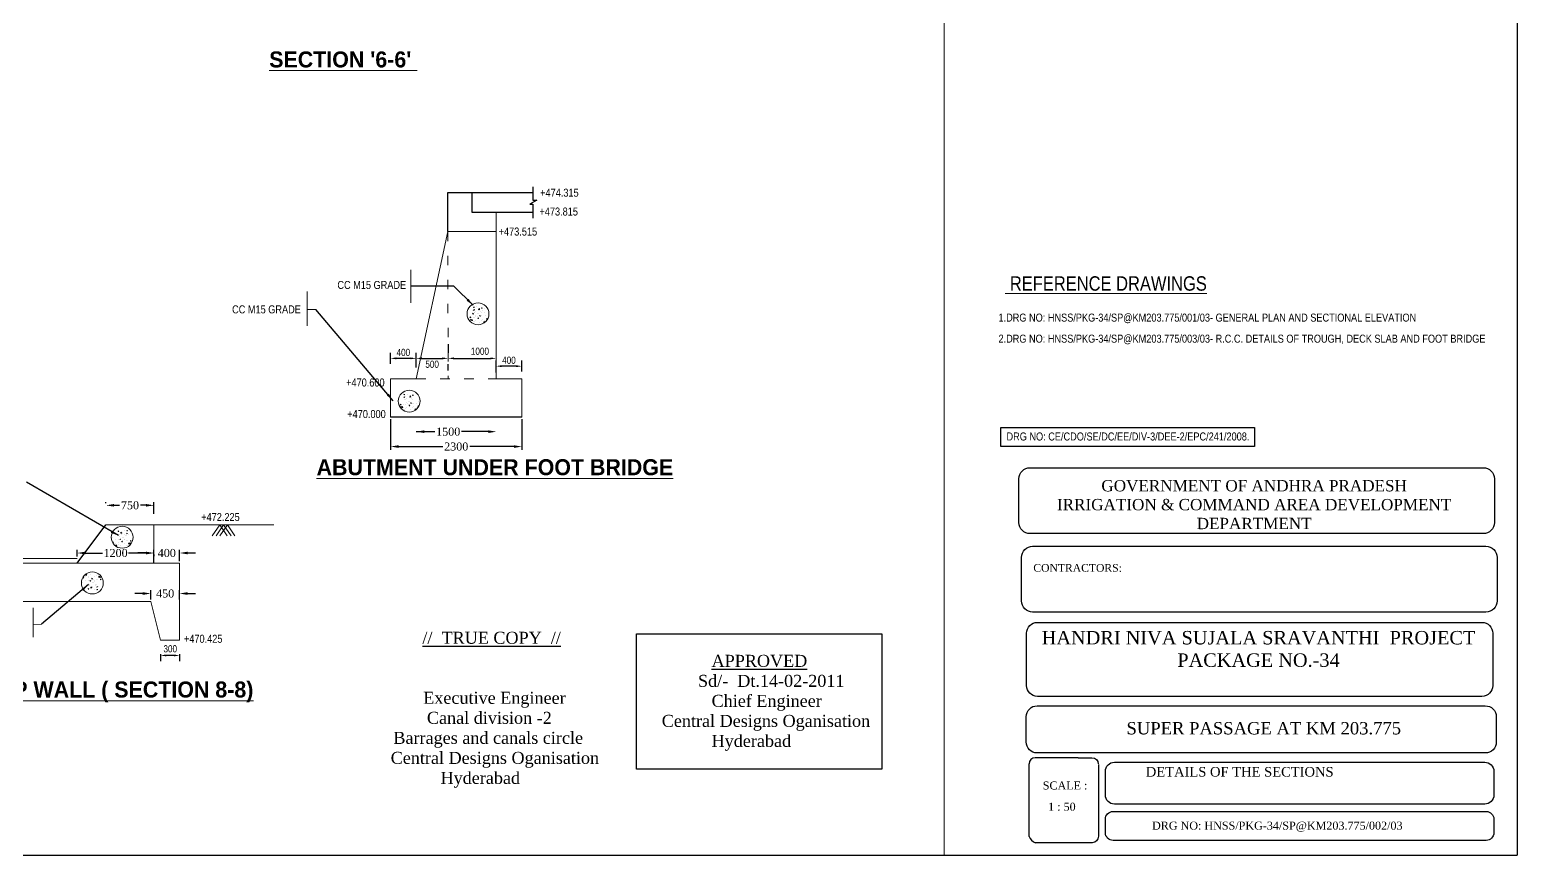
# Model space of a CAD drawing. Header units: millimetres. Extents: x 80 to 6605, y 46 to 2491.
# Drawn here: x 5971.3 to 6436.1, y 59.2 to 317 of the extents above; entities that cross this region are included whole.
import ezdxf

# ---------------------------------------------------------------- set-up
doc = ezdxf.new("R2010")
doc.units = ezdxf.units.MM
doc.linetypes.add('ACAD_ISO03W100', pattern=[30, 12, -18])
for name, color, linetype in [('MAIN', 7, 'Continuous'), ('SHEET', 3, 'Continuous'), ('TEXT_GENERAL', 4, 'Continuous')]:
    doc.layers.add(name, color=color, linetype=linetype)
doc.styles.add('ARIAL NARROW', font='ARIALN_1.TTF')
doc.styles.add('CITYBLUEPR', font='cityb__.ttf')
doc.styles.get("Standard").update_dxf_attribs({"font": 'TIMES_1.TTF', "height": 2.5})
doc.styles.add('TNR_2.5', font='TIMES_1.TTF', dxfattribs={"height": 2.5})
doc.dimstyles.new('ISO-25', dxfattribs={"dimtxt": 2.5, "dimasz": 2.5, "dimexe": 1.25, "dimexo": 0.625, "dimtad": 1, "dimlfac": 25, "dimtxsty": 'Standard', "dimcen": 2.5, "dimadec": 0, "dimazin": 0, "dimtfac": 1, "dimtmove": 0, "dimatfit": 3, "dimfxl": 0, "dimarcsym": 0})
doc.dimstyles.new('STANDARD$0', dxfattribs={"dimscale": 88.888889, "dimtxt": 0.02, "dimasz": 0.02, "dimexe": 0.1, "dimexo": 0.1, "dimgap": 0.09, "dimtad": 2, "dimtih": 1, "dimtoh": 1, "dimdec": 0, "dimzin": 1, "dimdsep": 46, "dimtxsty": 'Standard', "dimcen": 0.09, "dimadec": 0, "dimazin": 0, "dimtfac": 1, "dimtdec": 4, "dimtofl": 0, "dimtmove": 0, "dimatfit": 3, "dimfxl": 0, "dimtolj": 1, "dimtzin": 1, "dimarcsym": 0})
doc.dimstyles.new('STYLE_ESH', dxfattribs={"dimtxt": 2.5, "dimasz": 2.5, "dimexe": 1, "dimexo": 0.625, "dimtad": 0, "dimtih": 1, "dimtoh": 1, "dimdec": 0, "dimlfac": 100, "dimzin": 9, "dimdsep": 46, "dimtxsty": 'TNR_2.5', "dimcen": 2.5, "dimadec": 0, "dimazin": 2, "dimtfac": 1, "dimtdec": 0, "dimtofl": 0, "dimtmove": 2, "dimatfit": 3, "dimfxl": 0, "dimarcsym": 0})

# ---------------------------------------------------------------- blocks, each defined once
blk = doc.blocks.new('*D92')
at = {"layer": 'Defpoints', "color": 0, "transparency": 16777216}
for p in [(6012.11, 126.44), (6018.08, 126.44), (6012.11, 121.64)]:
    blk.add_point(p, dxfattribs=at)
at = {"layer": 'TEXT_GENERAL', "color": 0, "lineweight": -2, "transparency": 16777216}
for p, q in [((6012.11, 122), (6012.11, 119.86)), ((6016.3, 121.64), (6013.89, 121.64)), ((6018.08, 122), (6018.08, 119.86))]:
    blk.add_line(p, q, dxfattribs=at)
at = {"layer": 'TEXT_GENERAL', "color": 0, "transparency": 16777216}
for points in [[(6013.89, 121.93), (6013.89, 121.34), (6012.11, 121.64)], [(6016.3, 121.93), (6016.3, 121.34), (6018.08, 121.64)]]:
    blk.add_solid(points, dxfattribs=at)
at = {"layer": 'TEXT_GENERAL', "color": 0, "lineweight": 9, "transparency": 16777216, "insert": (6015.16, 123.7), "char_height": 2.222, "attachment_point": 5, "style": 'ARIAL NARROW'}
blk.add_mtext('\\A1;300', dxfattribs=at)
blk = doc.blocks.new('*D93')
at = {"color": 0, "lineweight": -2, "transparency": 16777216}
for p, q in [((6006.58, 140.97), (6004.08, 140.97)), ((6009.08, 139.07), (6009.08, 141.97)), ((6018.08, 139.07), (6018.08, 141.97)), ((6020.58, 140.97), (6023.08, 140.97))]:
    blk.add_line(p, q, dxfattribs=at)
at = {"color": 0, "transparency": 16777216}
for points in [[(6006.58, 141.39), (6006.58, 140.56), (6009.08, 140.97)], [(6020.58, 141.39), (6020.58, 140.56), (6018.08, 140.97)]]:
    blk.add_solid(points, dxfattribs=at)
at = {"layer": 'Defpoints', "color": 0, "transparency": 16777216}
for p in [(6018.08, 140.97), (6009.08, 138.44), (6018.08, 138.44)]:
    blk.add_point(p, dxfattribs=at)
at = {"color": 0, "transparency": 16777216, "insert": (6013.58, 140.97), "char_height": 2.5, "attachment_point": 5, "style": 'TNR_2.5'}
blk.add_mtext('450', dxfattribs=at)
blk = doc.blocks.new('*D94')
at = {"color": 0, "lineweight": -2, "transparency": 16777216}
for p, q in [((6007.58, 153.63), (6005.08, 153.63)), ((6018.08, 151.07), (6018.08, 154.63)), ((6020.58, 153.63), (6023.08, 153.63)), ((6010.08, 153.12), (6010.08, 152.63))]:
    blk.add_line(p, q, dxfattribs=at)
at = {"color": 0, "transparency": 16777216}
for points in [[(6007.58, 154.05), (6007.58, 153.22), (6010.08, 153.63)], [(6020.58, 154.05), (6020.58, 153.22), (6018.08, 153.63)]]:
    blk.add_solid(points, dxfattribs=at)
at = {"layer": 'Defpoints', "color": 0, "transparency": 16777216}
for p in [(6010.08, 153.75), (6018.08, 153.63), (6018.08, 150.44)]:
    blk.add_point(p, dxfattribs=at)
at = {"color": 0, "transparency": 16777216, "insert": (6014.08, 153.63), "char_height": 2.5, "attachment_point": 5, "style": 'TNR_2.5'}
blk.add_mtext('400', dxfattribs=at)
blk = doc.blocks.new('*D95')
at = {"color": 0, "lineweight": -2, "transparency": 16777216}
for p, q in [((5986.08, 152.57), (5986.08, 154.62)), ((5988.58, 153.62), (5994.04, 153.62)), ((6007.58, 153.62), (6002.11, 153.62)), ((6010.08, 150.64), (6010.08, 154.62))]:
    blk.add_line(p, q, dxfattribs=at)
at = {"color": 0, "transparency": 16777216}
for points in [[(5988.58, 154.04), (5988.58, 153.2), (5986.08, 153.62)], [(6007.58, 154.04), (6007.58, 153.2), (6010.08, 153.62)]]:
    blk.add_solid(points, dxfattribs=at)
at = {"layer": 'Defpoints', "color": 0, "transparency": 16777216}
for p in [(6010.08, 153.62), (5986.08, 151.94), (6010.08, 150.01)]:
    blk.add_point(p, dxfattribs=at)
at = {"color": 0, "transparency": 16777216, "insert": (5998.08, 153.62), "char_height": 2.5, "attachment_point": 5, "style": 'TNR_2.5'}
blk.add_mtext('1200', dxfattribs=at)
blk = doc.blocks.new('*D169')
at = {"color": 0, "lineweight": -2, "transparency": 16777216}
for p, q in [((5995.08, 169.15), (5995.08, 169.52)), ((5997.58, 168.52), (5999.32, 168.52)), ((6007.58, 168.52), (6005.84, 168.52)), ((6010.08, 165.83), (6010.08, 169.52))]:
    blk.add_line(p, q, dxfattribs=at)
at = {"color": 0, "transparency": 16777216}
for points in [[(5997.58, 168.94), (5997.58, 168.11), (5995.08, 168.52)], [(6007.58, 168.94), (6007.58, 168.11), (6010.08, 168.52)]]:
    blk.add_solid(points, dxfattribs=at)
at = {"layer": 'Defpoints', "color": 0, "transparency": 16777216}
for p in [(5995.08, 168.52), (6010.08, 168.52), (6010.08, 165.2)]:
    blk.add_point(p, dxfattribs=at)
at = {"color": 0, "transparency": 16777216, "insert": (6002.58, 168.52), "char_height": 2.5, "attachment_point": 5, "style": 'TNR_2.5'}
blk.add_mtext('750', dxfattribs=at)
blk = doc.blocks.new('*D303')
at = {"layer": 'Defpoints', "color": 0, "transparency": 16777216}
for p in [(6102, 214.42), (6117.03, 214.45), (6117.03, 214.42)]:
    blk.add_point(p, dxfattribs=at)
at = {"layer": 'TEXT_GENERAL', "color": 0, "lineweight": -2, "transparency": 16777216}
for p, q in [((6102, 218.86), (6102, 216.19)), ((6103.78, 214.42), (6115.25, 214.42)), ((6117.03, 210), (6117.03, 212.64))]:
    blk.add_line(p, q, dxfattribs=at)
at = {"layer": 'TEXT_GENERAL', "color": 0, "transparency": 16777216}
for points in [[(6103.78, 214.71), (6103.78, 214.12), (6102, 214.42)], [(6115.25, 214.71), (6115.25, 214.12), (6117.03, 214.42)]]:
    blk.add_solid(points, dxfattribs=at)
at = {"layer": 'TEXT_GENERAL', "color": 0, "lineweight": 9, "transparency": 16777216, "insert": (6111.93, 216.63), "char_height": 2.222, "attachment_point": 5, "style": 'ARIAL NARROW'}
blk.add_mtext('\\A1;1000', dxfattribs=at)
blk = doc.blocks.new('*D304')
at = {"layer": 'Defpoints', "color": 0, "transparency": 16777216}
for p in [(6092, 216.01), (6102, 215.05), (6102, 214.42)]:
    blk.add_point(p, dxfattribs=at)
at = {"layer": 'TEXT_GENERAL', "color": 0, "lineweight": -2, "transparency": 16777216}
for p, q in [((6093.78, 214.42), (6100.22, 214.42)), ((6092, 211.56), (6092, 212.64)), ((6102, 210.61), (6102, 212.64))]:
    blk.add_line(p, q, dxfattribs=at)
at = {"layer": 'TEXT_GENERAL', "color": 0, "transparency": 16777216}
for points in [[(6093.78, 214.71), (6093.78, 214.12), (6092, 214.42)], [(6100.22, 214.71), (6100.22, 214.12), (6102, 214.42)]]:
    blk.add_solid(points, dxfattribs=at)
at = {"layer": 'TEXT_GENERAL', "color": 0, "lineweight": 9, "transparency": 16777216, "insert": (6097, 212.57), "char_height": 2.222, "attachment_point": 5, "style": 'ARIAL NARROW'}
blk.add_mtext('\\A1;500', dxfattribs=at)
blk = doc.blocks.new('*D305')
at = {"layer": 'Defpoints', "color": 0, "transparency": 16777216}
for p in [(6083.98, 214.42), (6083.98, 208.31), (6092.03, 208.31)]:
    blk.add_point(p, dxfattribs=at)
at = {"layer": 'TEXT_GENERAL', "color": 0, "lineweight": -2, "transparency": 16777216}
for p, q in [((6083.98, 212.75), (6083.98, 216.19)), ((6090.25, 214.42), (6085.76, 214.42)), ((6092.03, 212.75), (6092.03, 216.19))]:
    blk.add_line(p, q, dxfattribs=at)
at = {"layer": 'TEXT_GENERAL', "color": 0, "transparency": 16777216}
for points in [[(6085.76, 214.71), (6085.76, 214.12), (6083.98, 214.42)], [(6090.25, 214.71), (6090.25, 214.12), (6092.03, 214.42)]]:
    blk.add_solid(points, dxfattribs=at)
at = {"layer": 'TEXT_GENERAL', "color": 0, "lineweight": 9, "transparency": 16777216, "insert": (6088.01, 216.26), "char_height": 2.222, "attachment_point": 5, "style": 'ARIAL NARROW'}
blk.add_mtext('\\A1;400', dxfattribs=at)
blk = doc.blocks.new('*D306')
at = {"layer": 'Defpoints', "color": 0, "transparency": 16777216}
for p in [(6116.98, 211.97), (6116.98, 205.86), (6125.03, 205.86)]:
    blk.add_point(p, dxfattribs=at)
at = {"layer": 'TEXT_GENERAL', "color": 0, "lineweight": -2, "transparency": 16777216}
for p, q in [((6116.98, 210.31), (6116.98, 213.75)), ((6123.25, 211.97), (6118.75, 211.97)), ((6125.03, 210.31), (6125.03, 213.75))]:
    blk.add_line(p, q, dxfattribs=at)
at = {"layer": 'TEXT_GENERAL', "color": 0, "transparency": 16777216}
for points in [[(6118.75, 212.27), (6118.75, 211.67), (6116.98, 211.97)], [(6123.25, 212.27), (6123.25, 211.67), (6125.03, 211.97)]]:
    blk.add_solid(points, dxfattribs=at)
at = {"layer": 'TEXT_GENERAL', "color": 0, "lineweight": 9, "transparency": 16777216, "insert": (6121, 213.82), "char_height": 2.222, "attachment_point": 5, "style": 'ARIAL NARROW'}
blk.add_mtext('\\A1;400', dxfattribs=at)
blk = doc.blocks.new('*D307')
at = {"color": 0, "lineweight": -2, "transparency": 16777216}
for p, q in [((6084.03, 195.41), (6084.03, 185.87)), ((6125.03, 195.43), (6125.03, 185.87)), ((6086.53, 186.87), (6100.32, 186.87)), ((6122.53, 186.87), (6108.74, 186.87))]:
    blk.add_line(p, q, dxfattribs=at)
at = {"color": 0, "transparency": 16777216}
for points in [[(6086.53, 187.28), (6086.53, 186.45), (6084.03, 186.87)], [(6122.53, 187.28), (6122.53, 186.45), (6125.03, 186.87)]]:
    blk.add_solid(points, dxfattribs=at)
at = {"layer": 'Defpoints', "color": 0, "transparency": 16777216}
for p in [(6084.03, 196.03), (6125.03, 196.05), (6125.03, 186.87)]:
    blk.add_point(p, dxfattribs=at)
at = {"color": 0, "transparency": 16777216, "insert": (6104.53, 186.87), "char_height": 2.5, "attachment_point": 5, "style": 'TNR_2.5'}
blk.add_mtext('2300', dxfattribs=at)

msp = doc.modelspace()

# ---------------------------------------------------------------- linework, layer by layer
at = {"color": 0}
for p, q in [((6436.08736, 649.24313), (6436.08736, 59.24313)), ((6103.77167, 236.95934), (6090.30007, 236.90983)), ((6125.02501, 196.05447), (6084.03204, 196.03196)), ((5986.07778, 150.44446), (5995.07778, 162.44446)), ((6298.91575, 89.68904), (6285.4757, 89.68904)), ((6283.54388, 65.07796), (6283.54388, 87.75722)), ((6305.20012, 87.54824), (6305.20012, 65.13864)), ((6303.35772, 63.11422), (6285.4757, 63.11422)), ((5546.08736, 59.24313), (6436.08736, 59.24313))]:
    msp.add_line(p, q, dxfattribs=at)
for p, q in [((6101.86766, 253.98213), (6101.86766, 266.18838)), ((6101.86766, 266.18838), (6128.44437, 266.18838)), ((6109.44097, 266.18838), (6109.44097, 260.08653)), ((6128.44437, 267.97614), (6128.44437, 263.86805)), ((6129.68657, 263.86805), (6127.49021, 262.56093)), ((6127.49021, 262.56093), (6128.44437, 262.56093)), ((6128.44437, 263.86805), (6129.68657, 263.86805)), ((6128.44437, 262.56093), (6128.44437, 258.17275)), ((6109.44097, 260.08653), (6128.44437, 260.08653)), ((6092.03709, 191.52283), (6097.84918, 191.52283)), ((6114.52501, 191.52283), (6106.20084, 191.52283))]:
    msp.add_line(p, q)
for points in [[(6274.67006, 192.87349), (6354.00678, 192.87349), (6354.00678, 186.9323), (6274.67006, 186.9323)], [(6160.90456, 128.34284), (6237.56787, 128.34284), (6237.56787, 86.1404), (6160.90456, 86.1404)]]:
    msp.add_lwpolyline(points, close=True)
for points in [[(6283.83723, 180.24879), (6425.47441, 180.24879, -0.414213562), (6428.93865, 176.78455), (6428.93865, 163.16134, -0.414213562), (6425.47441, 159.6971), (6283.83723, 159.6971, -0.414213562), (6280.37299, 163.16134), (6280.37299, 176.78455, -0.414213562)], [(6284.65807, 155.72882), (6426.29525, 155.72882, -0.414213562), (6429.75949, 152.26458), (6429.75949, 138.64136, -0.414213562), (6426.29525, 135.17712), (6284.65807, 135.17712, -0.414213562), (6281.19383, 138.64136), (6281.19383, 152.26458, -0.414213562)], [(6286.16986, 131.9687), (6425.06452, 131.9687, -0.414213562), (6428.46168, 128.57154), (6428.46168, 112.23514, -0.414213562), (6425.06452, 108.83797), (6286.16986, 108.83797, -0.414213562), (6282.7727, 112.23514), (6282.7727, 128.57154, -0.414213562)], [(6286.06018, 105.91272), (6426.11229, 105.91272, -0.414213562), (6429.53776, 102.48725), (6429.53776, 94.60901, -0.414213562), (6426.11229, 91.18354), (6286.06018, 91.18354, -0.414213562), (6282.63471, 94.60901), (6282.63471, 102.48725, -0.414213562)], [(6310.20249, 88.28259), (6425.94804, 88.28259, -0.414213562), (6428.77901, 85.45162), (6428.77901, 78.04044, -0.414213562), (6425.94804, 75.20948), (6310.20249, 75.20948, -0.414213562), (6307.37152, 78.04044), (6307.37152, 85.45162, -0.414213562)], [(6309.79128, 72.92422), (6426.38611, 72.92422, -0.414213562), (6428.79244, 70.51789), (6428.79244, 66.28533, -0.414213562), (6426.38611, 63.87901), (6309.79128, 63.87901, -0.414213562), (6307.38496, 66.28533), (6307.38496, 70.51789, -0.414213562)]]:
    msp.add_lwpolyline(points, format="xyb", close=True, dxfattribs=at)
for points in [[(6298.91575, 89.68904), (6303.19983, 89.68904, -0.414213562), (6305.13165, 87.75722)], [(6305.19925, 65.15372, -0.368140093), (6303.30244, 63.10732)]]:
    msp.add_lwpolyline(points, format="xyb", dxfattribs=at)
for centre, radius, start, end in [((6285.4757, 87.75722), 1.93182, 90, 180), ((6286.68601, 66.28748), 3.36689, 200.3157406, 249.7662947)]:
    msp.add_arc(centre, radius, start, end, dxfattribs=at)
for points in [[(6094.53204, 191.94034), (6094.53204, 191.10701), (6092.03204, 191.52368)], [(6114.52501, 191.9395), (6114.52501, 191.10617), (6117.02501, 191.52283)]]:
    msp.add_solid(points)
at = {"layer": 'TEXT_GENERAL', "color": 0, "lineweight": 9}
for p, q in [((6257.01219, 59.24313), (6257.01219, 649.24313)), ((6117.01794, 260.08653), (6117.02501, 208.05489)), ((6092.02507, 208.01811), (6101.86766, 253.98213)), ((6117.01594, 253.98467), (6101.86822, 253.98467)), ((6117.01594, 253.98467), (6101.86822, 253.98467)), ((6090.30007, 242.03362), (6090.30007, 231.78603)), ((6057.9572, 235.25174), (6057.9572, 224.55227)), ((6057.92658, 229.7194), (6060.62096, 229.7194)), ((6109.64291, 228.28632), (6109.87064, 228.2664)), ((6109.64464, 228.28654), (6109.82832, 228.50544)), ((6109.67563, 229.29784), (6109.67563, 229.29784)), ((6109.79812, 228.51264), (6109.79812, 228.51264)), ((6109.81183, 228.22932), (6109.81183, 228.22932)), ((6109.87261, 228.26066), (6109.82856, 228.49948)), ((6109.91442, 230.34753), (6110.14215, 230.32761)), ((6109.91613, 230.34775), (6110.04125, 230.49686)), ((6109.93809, 229.53955), (6110.1276, 229.41172)), ((6109.93835, 229.54015), (6110.20512, 229.64255)), ((6110.14412, 230.3219), (6110.11185, 230.49686)), ((6110.1279, 229.41209), (6110.20515, 229.64232)), ((6110.20273, 228.76974), (6110.20273, 228.76974)), ((6110.23938, 230.45627), (6110.23938, 230.45627)), ((6110.26252, 228.7953), (6110.26252, 228.7953)), ((6110.4837, 229.18003), (6110.4837, 229.18003)), ((6110.70741, 230.48447), (6110.70741, 230.48447)), ((6111.06585, 228.28352), (6111.06585, 228.28352)), ((6111.34598, 228.31517), (6111.34598, 228.31517)), ((6111.3923, 229.5835), (6111.3923, 229.5835)), ((6111.4375, 229.3056), (6111.4375, 229.3056)), ((6111.49191, 229.64885), (6111.78866, 229.95813)), ((6111.49275, 229.6464), (6111.8316, 229.59384)), ((6111.831, 229.59546), (6111.7889, 229.95729)), ((6112.16248, 229.15114), (6112.16248, 229.15114)), ((6112.29637, 228.70937), (6112.29637, 228.70937)), ((6112.38499, 230.10844), (6112.61272, 230.08852)), ((6112.38671, 230.10866), (6112.57039, 230.32756)), ((6112.61469, 230.08279), (6112.57064, 230.32162)), ((6112.88047, 229.49557), (6112.88047, 229.49557)), ((6113.30217, 228.58343), (6113.30217, 228.58343)), ((6113.3485, 229.85176), (6113.3485, 229.85176)), ((6108.81697, 227.12789), (6109.0447, 227.10796)), ((6108.8187, 227.12811), (6109.00237, 227.347)), ((6108.85058, 226.49295), (6109.0401, 226.36512)), ((6108.85085, 226.49354), (6109.11762, 226.59595)), ((6108.92584, 226.08588), (6108.92584, 226.08588)), ((6108.93739, 225.69375), (6108.93739, 225.69375)), ((6108.97217, 227.3542), (6108.97217, 227.3542)), ((6108.98589, 227.07088), (6108.98589, 227.07088)), ((6109.04667, 227.10222), (6109.00262, 227.34104)), ((6109.04039, 226.36548), (6109.11764, 226.59572)), ((6109.25731, 226.27674), (6109.55407, 226.58602)), ((6109.25816, 226.27429), (6109.59701, 226.22173)), ((6109.5964, 226.22336), (6109.55431, 226.58519)), ((6109.93969, 227.19645), (6109.93969, 227.19645)), ((6110.06331, 225.79604), (6110.06331, 225.79604)), ((6110.30558, 227.17246), (6110.30558, 227.17246)), ((6110.38036, 225.88372), (6110.38036, 225.88372)), ((6110.54305, 227.74293), (6110.54305, 227.74293)), ((6110.64252, 226.37154), (6110.64252, 226.37154)), ((6110.68885, 227.63986), (6110.68885, 227.63986)), ((6111.12047, 227.38642), (6111.12047, 227.38642)), ((6111.28754, 226.8888), (6111.51527, 226.86888)), ((6111.28928, 226.88902), (6111.47296, 227.10792)), ((6111.51724, 226.86312), (6111.47319, 227.10194)), ((6111.78964, 227.72179), (6111.97916, 227.59396)), ((6111.78991, 227.72239), (6111.87589, 227.75539)), ((6111.83498, 225.71011), (6111.83498, 225.71011)), ((6111.97945, 227.59433), (6112.03349, 227.75539)), ((6112.26533, 227.55386), (6112.26533, 227.55386)), ((6112.52438, 226.2005), (6112.52438, 226.2005)), ((6112.57691, 227.657), (6112.57691, 227.657)), ((6112.59872, 226.6398), (6112.59872, 226.6398)), ((6113.06131, 225.64611), (6113.35807, 225.95539)), ((6113.06216, 225.64364), (6113.40101, 225.59109)), ((6113.4004, 225.59272), (6113.35831, 225.95456)), ((6113.47818, 226.32607), (6113.47818, 226.32607)), ((6113.52668, 227.70321), (6113.52668, 227.70321)), ((6114.02031, 226.64972), (6114.24804, 226.62979)), ((6114.02205, 226.64993), (6114.20573, 226.86883)), ((6084.03204, 208.05069), (6084.03204, 196.0328)), ((6092.03204, 208.05069), (6084.03204, 208.03298)), ((6125.02501, 208.05489), (6117.02501, 208.05489)), ((6125.02501, 208.05489), (6125.02501, 196.05447)), ((6087.05029, 199.87494), (6087.23397, 200.09383)), ((6087.20377, 200.10103), (6087.20377, 200.10103)), ((6087.27826, 199.84905), (6087.23421, 200.08787)), ((6087.90722, 202.04467), (6087.90722, 202.04467)), ((6088.14601, 203.09436), (6088.37374, 203.07443)), ((6088.14772, 203.09458), (6088.27284, 203.24369)), ((6088.16968, 202.28638), (6088.3592, 202.15855)), ((6088.16994, 202.28698), (6088.43671, 202.38938)), ((6088.17128, 199.94328), (6088.17128, 199.94328)), ((6088.37572, 203.06873), (6088.34344, 203.24369)), ((6088.35949, 202.15892), (6088.43674, 202.38915)), ((6088.43433, 201.51657), (6088.43433, 201.51657)), ((6088.53717, 199.91929), (6088.53717, 199.91929)), ((6088.7563, 201.54213), (6088.7563, 201.54213)), ((6088.97748, 201.92686), (6088.97748, 201.92686)), ((6089.03683, 200.48976), (6089.03683, 200.48976)), ((6089.18263, 200.38669), (6089.18263, 200.38669)), ((6089.20119, 203.2313), (6089.20119, 203.2313)), ((6089.55963, 201.03035), (6089.55963, 201.03035)), ((6089.61425, 200.13325), (6089.61425, 200.13325)), ((6089.83976, 201.062), (6089.83976, 201.062)), ((6089.88609, 202.33033), (6089.88609, 202.33033)), ((6089.93128, 202.05243), (6089.93128, 202.05243)), ((6089.98569, 202.39567), (6090.28244, 202.70496)), ((6089.98653, 202.39323), (6090.32538, 202.34067)), ((6090.32478, 202.34229), (6090.28268, 202.70412)), ((6090.28342, 200.46862), (6090.47294, 200.34079)), ((6090.28369, 200.46921), (6090.36967, 200.50222)), ((6090.47323, 200.34116), (6090.52727, 200.50222)), ((6090.65626, 201.89797), (6090.65626, 201.89797)), ((6090.75911, 200.30069), (6090.75911, 200.30069)), ((6090.79015, 201.4562), (6090.79015, 201.4562)), ((6090.87877, 202.85527), (6091.1065, 202.83535)), ((6090.88049, 202.85549), (6091.06417, 203.07439)), ((6091.10847, 202.82962), (6091.06442, 203.06845)), ((6091.07069, 200.40383), (6091.07069, 200.40383)), ((6092.02046, 200.45004), (6092.02046, 200.45004)), ((6092.77816, 201.05647), (6092.77816, 201.05647)), ((6093.10455, 200.3179), (6093.10455, 200.3179)), ((6087.04856, 199.87472), (6087.27629, 199.85479)), ((6087.08217, 199.23978), (6087.27169, 199.11195)), ((6087.08244, 199.24037), (6087.34921, 199.34277)), ((6087.15744, 198.83271), (6087.15744, 198.83271)), ((6087.16899, 198.44057), (6087.16899, 198.44057)), ((6087.21749, 199.81771), (6087.21749, 199.81771)), ((6087.27198, 199.11231), (6087.34923, 199.34255)), ((6087.48891, 199.02357), (6087.78566, 199.33285)), ((6087.48975, 199.02112), (6087.8286, 198.96856)), ((6087.82799, 198.97019), (6087.7859, 199.33202)), ((6088.2949, 198.54287), (6088.2949, 198.54287)), ((6088.61195, 198.63054), (6088.61195, 198.63054)), ((6089.1363, 199.11837), (6089.1363, 199.11837)), ((6089.78132, 199.63563), (6090.00905, 199.61571)), ((6089.78306, 199.63585), (6089.96674, 199.85475)), ((6090.01102, 199.60995), (6089.96697, 199.84877)), ((6090.32876, 198.45693), (6090.32876, 198.45693)), ((6091.01816, 198.94733), (6091.01816, 198.94733)), ((6091.0925, 199.38663), (6091.0925, 199.38663)), ((6091.55509, 198.39293), (6091.85185, 198.70222)), ((6091.55594, 198.39047), (6091.89479, 198.33792)), ((6091.89418, 198.33955), (6091.85209, 198.70139)), ((6091.97196, 199.0729), (6091.97196, 199.0729)), ((6092.51409, 199.39655), (6092.74182, 199.37662)), ((6092.51583, 199.39676), (6092.69951, 199.61566)), ((6092.74378, 199.37084), (6092.69973, 199.60966)), ((6093.01695, 199.63054), (6093.01695, 199.63054)), ((6018.07778, 162.44446), (5995.07778, 162.44446)), ((5997.21477, 158.53665), (5997.21477, 158.53665)), ((5998.88446, 160.30979), (5998.92851, 160.54862)), ((5999.11416, 160.33544), (5998.88643, 160.31552)), ((5999.11244, 160.33566), (5998.92876, 160.55456)), ((5999.20278, 158.93637), (5999.20278, 158.93637)), ((5999.33667, 159.37814), (5999.33667, 159.37814)), ((6000.0064, 159.8734), (5999.66755, 159.82084)), ((5999.66816, 159.82246), (5999.71025, 160.18429)), ((6000.00724, 159.87584), (5999.71049, 160.18513)), ((6000.06165, 159.5326), (6000.06165, 159.5326)), ((6000.10685, 159.8105), (6000.10685, 159.8105)), ((6000.15317, 158.54217), (6000.15317, 158.54217)), ((6000.43331, 158.51052), (6000.43331, 158.51052)), ((6000.79174, 160.71147), (6000.79174, 160.71147)), ((6001.01545, 159.40703), (6001.01545, 159.40703)), ((6001.23664, 159.0223), (6001.23664, 159.0223)), ((6001.63344, 159.63909), (6001.55619, 159.86932)), ((6001.82299, 159.76715), (6001.55622, 159.86955)), ((6001.5586, 158.99674), (6001.5586, 158.99674)), ((6001.61721, 160.5489), (6001.64949, 160.72386)), ((6001.84692, 160.57453), (6001.61919, 160.55461)), ((6001.82325, 159.76655), (6001.63373, 159.63872)), ((6001.84521, 160.57475), (6001.72009, 160.72386)), ((6002.08571, 159.52484), (6002.08571, 159.52484)), ((6010.07778, 162.44446), (6047.49802, 162.44446)), ((6010.07778, 162.44446), (6010.07778, 150.44446)), ((6030.63742, 162.45378), (6028.28468, 158.95839)), ((6030.63742, 162.44446), (6028.28468, 158.94907)), ((6031.83158, 162.45378), (6029.47884, 158.95839)), ((6031.83158, 162.44446), (6029.47884, 158.94907)), ((6030.63742, 162.45378), (6032.99016, 158.95839)), ((6033.02574, 162.45378), (6030.673, 158.95839)), ((6033.02574, 162.44446), (6030.673, 158.94907)), ((6031.83158, 162.45378), (6034.18432, 158.95839)), ((6031.83158, 162.44446), (6034.18432, 158.94907)), ((6033.02574, 162.45378), (6035.37848, 158.95839)), ((6033.02574, 162.44446), (6035.37848, 158.94907)), ((5996.88838, 157.79807), (5996.88838, 157.79807)), ((5996.97598, 157.11071), (5996.97598, 157.11071)), ((5997.24915, 156.85101), (5997.2932, 157.08983)), ((5997.47885, 156.87672), (5997.25112, 156.85679)), ((5997.4771, 156.87693), (5997.29342, 157.09583)), ((5997.97248, 157.93021), (5997.97248, 157.93021)), ((5998.02098, 156.55307), (5998.02098, 156.55307)), ((5998.43699, 155.87064), (5998.09814, 155.81809)), ((5998.09875, 155.81972), (5998.14084, 156.18156)), ((5998.43784, 155.87311), (5998.14108, 156.18239)), ((5998.90044, 156.8668), (5998.90044, 156.8668)), ((5998.92224, 157.884), (5998.92224, 157.884)), ((5998.97477, 156.4275), (5998.97477, 156.4275)), ((5999.23382, 157.78086), (5999.23382, 157.78086)), ((5999.5197, 157.82133), (5999.46566, 157.98239)), ((5999.70951, 157.94879), (5999.51999, 157.82096)), ((5999.70924, 157.94938), (5999.62326, 157.98239)), ((5999.66417, 155.9371), (5999.66417, 155.9371)), ((5999.98191, 157.09012), (6000.02596, 157.32894)), ((6000.21161, 157.1158), (5999.98388, 157.09588)), ((6000.20987, 157.11602), (6000.02619, 157.33492)), ((6000.37868, 157.61342), (6000.37868, 157.61342)), ((6000.8103, 157.86686), (6000.8103, 157.86686)), ((6000.85663, 156.59854), (6000.85663, 156.59854)), ((6000.9561, 157.96993), (6000.9561, 157.96993)), ((6001.38098, 156.11072), (6001.38098, 156.11072)), ((6001.45576, 157.39946), (6001.45576, 157.39946)), ((6001.69803, 156.02304), (6001.69803, 156.02304)), ((6001.82165, 157.42345), (6001.82165, 157.42345)), ((6002.50318, 156.50129), (6002.16433, 156.44873)), ((6002.16494, 156.45036), (6002.20703, 156.81219)), ((6002.50403, 156.50374), (6002.20727, 156.81302)), ((6002.72095, 156.59248), (6002.6437, 156.82272)), ((6002.91049, 156.72054), (6002.64372, 156.82294)), ((6002.71467, 157.32922), (6002.75872, 157.56804)), ((6002.94437, 157.35489), (6002.71664, 157.33496)), ((6002.91076, 156.71995), (6002.72124, 156.59212)), ((6002.94264, 157.35511), (6002.75896, 157.574)), ((6002.77545, 157.29788), (6002.77545, 157.29788)), ((6002.78916, 157.5812), (6002.78916, 157.5812)), ((6002.82395, 155.92074), (6002.82395, 155.92074)), ((6002.83549, 156.31288), (6002.83549, 156.31288)), ((5997.29867, 150.44446), (5897.39388, 150.44446)), ((5986.07778, 151.94446), (5897.42164, 151.94446)), ((6018.07778, 150.44446), (5946.95356, 150.44446)), ((6018.07778, 150.44446), (6018.07778, 126.44446)), ((5987.54023, 145.02133), (5987.54023, 145.02133)), ((5987.62783, 145.70869), (5987.62783, 145.70869)), ((5987.86663, 144.28276), (5987.86663, 144.28276)), ((5987.90101, 145.96839), (5987.94506, 145.72957)), ((5988.1307, 145.94269), (5987.90297, 145.96261)), ((5988.12895, 145.94247), (5987.94528, 145.72357)), ((5988.62433, 144.8892), (5988.62433, 144.8892)), ((5988.67283, 146.26634), (5988.67283, 146.26634)), ((5989.08885, 146.94876), (5988.75, 147.00131)), ((5988.75061, 146.99968), (5988.7927, 146.63785)), ((5989.08969, 146.9463), (5988.79294, 146.63702)), ((5989.55229, 145.9526), (5989.55229, 145.9526)), ((5989.57409, 144.9354), (5989.57409, 144.9354)), ((5989.62662, 146.39191), (5989.62662, 146.39191)), ((5989.88568, 145.03854), (5989.88568, 145.03854)), ((5990.17156, 144.99808), (5990.11751, 144.83702)), ((5990.36136, 144.87061), (5990.17185, 144.99845)), ((5990.3611, 144.87002), (5990.27512, 144.83702)), ((5990.31602, 146.8823), (5990.31602, 146.8823)), ((5990.63376, 145.72929), (5990.67782, 145.49047)), ((5990.86346, 145.7036), (5990.63573, 145.72353)), ((5990.86172, 145.70338), (5990.67805, 145.48449)), ((5990.80503, 144.27723), (5990.80503, 144.27723)), ((5991.03054, 145.20598), (5991.03054, 145.20598)), ((5991.08516, 144.30888), (5991.08516, 144.30888)), ((5991.46215, 144.95254), (5991.46215, 144.95254)), ((5991.50848, 146.22087), (5991.50848, 146.22087)), ((5991.60795, 144.84947), (5991.60795, 144.84947)), ((5992.03283, 146.70869), (5992.03283, 146.70869)), ((5992.10761, 145.41994), (5992.10761, 145.41994)), ((5992.34988, 146.79637), (5992.34988, 146.79637)), ((5992.47351, 145.39595), (5992.47351, 145.39595)), ((5993.15503, 146.31812), (5992.81618, 146.37067)), ((5992.81679, 146.36905), (5992.85889, 146.00721)), ((5993.15588, 146.31566), (5992.85912, 146.00638)), ((5993.3728, 146.22692), (5993.29555, 145.99669)), ((5993.56234, 146.09886), (5993.29557, 145.99646)), ((5993.36652, 145.49018), (5993.41057, 145.25136)), ((5993.59622, 145.46452), (5993.36849, 145.48444)), ((5993.56261, 146.09946), (5993.37309, 146.22729)), ((5993.59449, 145.4643), (5993.41082, 145.2454)), ((5993.4273, 145.52152), (5993.4273, 145.52152)), ((5993.44102, 145.2382), (5993.44102, 145.2382)), ((5993.4758, 146.89866), (5993.4758, 146.89866)), ((5993.48735, 146.50653), (5993.48735, 146.50653)), ((5989.53631, 142.50961), (5989.58036, 142.27079)), ((5989.76602, 142.48396), (5989.53829, 142.50388)), ((5989.7643, 142.48374), (5989.58062, 142.26485)), ((5989.85463, 143.88304), (5989.85463, 143.88304)), ((5989.98852, 143.44127), (5989.98852, 143.44127)), ((5990.65825, 142.94601), (5990.3194, 142.99856)), ((5990.32001, 142.99695), (5990.3621, 142.63511)), ((5990.6591, 142.94356), (5990.36234, 142.63428)), ((5990.71351, 143.2868), (5990.71351, 143.2868)), ((5990.7587, 143.00891), (5990.7587, 143.00891)), ((5991.4436, 142.10793), (5991.4436, 142.10793)), ((5991.6673, 143.41237), (5991.6673, 143.41237)), ((5991.88849, 143.79711), (5991.88849, 143.79711)), ((5992.2853, 143.18032), (5992.20804, 142.95008)), ((5992.47484, 143.05225), (5992.20807, 142.94985)), ((5992.21046, 143.82266), (5992.21046, 143.82266)), ((5992.26907, 142.27051), (5992.30134, 142.09555)), ((5992.49878, 142.24488), (5992.27105, 142.2648)), ((5992.47511, 143.05285), (5992.28559, 143.18068)), ((5992.49707, 142.24466), (5992.37195, 142.09555)), ((5992.73756, 143.29457), (5992.73756, 143.29457)), ((6009.07778, 138.44446), (5964.35356, 138.44446)), ((5972.28523, 127.34668), (5972.28523, 136.53132)), ((6012.07778, 126.44446), (6009.07778, 138.44446)), ((5974.94899, 131.36419), (5972.28523, 131.18159)), ((6018.07778, 126.44446), (6012.07778, 126.44446)), ((6018.07778, 126.44446), (6012.07778, 126.44446))]:
    msp.add_line(p, q, dxfattribs=at)
at = {"layer": 'TEXT_GENERAL', "color": 0, "linetype": 'ACAD_ISO03W100', "lineweight": 9, "ltscale": 0.25}
for p, q in [((6101.86766, 253.98213), (6117.01594, 253.98467)), ((6101.86766, 253.98213), (6102.02501, 208.05237)), ((6101.86822, 253.98467), (6117.01594, 253.98467)), ((6101.86822, 253.98467), (6117.01594, 253.98467)), ((6092.03204, 208.05069), (6117.02501, 208.05489))]:
    msp.add_line(p, q, dxfattribs=at)
at = {"layer": 'TEXT_GENERAL', "color": 0, "lineweight": 9}
for centre in [(6111.34598, 228.31517), (6089.83976, 201.062), (6000.15317, 158.54217), (5990.80503, 144.27723)]:
    msp.add_circle(centre, 3.41915, dxfattribs=at)

# ---------------------------------------------------------------- texts
at = {"color": 0}
for s, height, p in [('SUPER PASSAGE AT KM 203.775', 3.85, (6313.99058, 96.97723)), ('1 : 50', 2.5, (6289.49405, 73.15079)), ('DRG NO: HNSS/PKG-34/SP@KM203.775/002/03', 2.5, (6321.96496, 67.24034))]:
    msp.add_text(s, height=height, dxfattribs=at).set_placement(p)
at = {"insert": (6102.02501, 191.52283), "char_height": 2.5, "attachment_point": 5, "style": 'TNR_2.5'}
msp.add_mtext('1500', dxfattribs=at)
at = {"char_height": 3.75, "width": 255, "attachment_point": 1}
for s, insert in [('                       {\\L//  TRUE COPY  //}\\P                       \\P\\P^I^I  Executive Engineer\\P                        Canal division -2\\P^I      Barrages and canals circle \\P                Central Designs Oganisation\\P                           Hyderabad', (6061.38881, 129.03121)), ('                           {\\LAPPROVED}\\P                        Sd/-  Dt.14-02-2011\\P                           Chief Engineer\\P                Central Designs Oganisation\\P                           Hyderabad', (6146.09111, 121.8277))]:
    msp.add_mtext(s, dxfattribs=dict(at, insert=insert))
at = {"color": 0}
for s, insert, char_height, width, attachment_point in [('HANDRI NIVA SUJALA SRAVANTHI  PROJECT\\PPACKAGE NO.-34', (6355.2334, 129.27934), 4.2, 151.5, 2), ('SCALE :', (6287.81225, 82.27509), 2.5, 25.272, 1)]:
    msp.add_mtext(s, dxfattribs=dict(at, insert=insert, char_height=char_height, width=width, attachment_point=attachment_point))
at = {"layer": 'MAIN', "color": 0, "lineweight": 5, "style": 'ARIAL NARROW'}
for s, height, p in [('%%U REFERENCE DRAWINGS', 4.5, (6276.09144, 235.55309)), ('1.DRG NO: HNSS/PKG-34/SP@KM203.775/001/03- GENERAL PLAN AND SECTIONAL ELEVATION', 2.5, (6273.97825, 225.89051)), ('2.DRG NO: HNSS/PKG-34/SP@KM203.775/003/03- R.C.C. DETAILS OF TROUGH, DECK SLAB AND FOOT BRIDGE', 2.5, (6273.97825, 219.31528)), ('DRG NO: CE/CDO/SE/DC/EE/DIV-3/DEE-2/EPC/241/2008.', 2.5, (6276.49071, 188.76651))]:
    msp.add_text(s, height=height, dxfattribs=at).set_placement(p)
at = {"layer": 'SHEET', "color": 0}
for s, insert, char_height, width, attachment_point in [('GOVERNMENT OF ANDHRA PRADESH\\PIRRIGATION & COMMAND AREA DEVELOPMENT DEPARTMENT', (6353.86718, 168.737), 3.53871, 136.012937, 5), ('CONTRACTORS:', (6284.8706, 148.94988), 2.4063228, 35.8252135, 4), ('\\pt108.285; DETAILS OF THE SECTIONS', (6318.87524, 86.80674), 3.0079035, 114.3593115, 1)]:
    msp.add_mtext(s, dxfattribs=dict(at, insert=insert, char_height=char_height, width=width, attachment_point=attachment_point))
at = {"layer": 'TEXT_GENERAL', "color": 0, "lineweight": 9}
for s, height, style, p in [("%%USECTION '6-6' ", 5, 'CITYBLUEPR', (6046.08072, 305.26844)), ('+474.315', 2.5, 'ARIAL NARROW', (6130.75162, 264.89953)), ('+473.815', 2.5, 'ARIAL NARROW', (6130.53611, 259.01462)), ('+473.515', 2.5, 'ARIAL NARROW', (6117.77712, 252.75976)), ('CC M15 GRADE', 2.5, 'ARIAL NARROW', (6067.40051, 236.0863)), ('CC M15 GRADE', 2.5, 'ARIAL NARROW', (6034.49187, 228.46305)), ('+470.600', 2.5, 'ARIAL NARROW', (6070.12534, 205.62656)), ('+470.000', 2.5, 'ARIAL NARROW', (6070.4775, 195.77299)), ('%%UABUTMENT UNDER FOOT BRIDGE', 5, 'CITYBLUEPR', (6060.89304, 177.92391)), ('+472.225', 2.5, 'ARIAL NARROW', (6024.83659, 163.61469)), ('+470.425', 2.5, 'ARIAL NARROW', (6019.44265, 125.59347)), ('%%UDETAILS OF DROP WALL ( SECTION 8-8)', 5, 'CITYBLUEPR', (5909.6477, 108.50088))]:
    msp.add_text(s, height=height, dxfattribs=dict(at, style=style)).set_placement(p)

# ---------------------------------------------------------------- dimensions: what is measured, and where the dimension line sits
dim = msp.add_linear_dim(base=(6125.02501, 186.86517), p1=(6084.03204, 196.03196), p2=(6125.02501, 196.05447), text='2300', dimstyle='STYLE_ESH')
dim.commit()
dim.dimension.update_dxf_attribs({"geometry": '*D307', "text_midpoint": (6104.52853, 186.86517)})
at = {"color": 0}
for base, p1, p2, text, picture, middle in [((6010.07778, 168.52405), (5995.07778, 168.52405), (6010.07778, 165.20315), '750', '*D169', (6002.57778, 168.52405)), ((6010.07778, 153.62022), (5986.07778, 151.94446), (6010.07778, 150.01336), '1200', '*D95', (5998.07778, 153.62022)), ((6018.07778, 153.63465), (6010.07778, 153.74767), (6018.07778, 150.44446), '400', '*D94', (6014.07778, 153.63465)), ((6018.07778, 140.97385), (6009.07778, 138.44446), (6018.07778, 138.44446), '450', '*D93', (6013.57778, 140.97385))]:
    dim = msp.add_linear_dim(base=base, p1=p1, p2=p2, text=text, dimstyle='STYLE_ESH', dxfattribs=at)
    dim.commit()
    dim.dimension.update_dxf_attribs({"geometry": picture, "text_midpoint": middle})
at = {"layer": 'TEXT_GENERAL', "color": 0, "lineweight": 9}
dim = msp.add_linear_dim(base=(6117.02501, 214.41586), p1=(6102.00103, 214.41586), p2=(6117.02501, 214.4458), text='1000', dimstyle='STANDARD$0', override={"dimtxt": 0.025, "dimexe": 0.02, "dimexo": 0.05, "dimgap": 0.008, "dimtxsty": 'ARIAL NARROW', "dimtmove": 2}, dxfattribs=at)
dim.commit()
dim.dimension.update_dxf_attribs({"geometry": '*D303', "text_midpoint": (6111.9281, 216.62856), "dimtype": 160})
for base, p1, p2, text, picture, middle in [((6083.98239, 214.4167), (6092.03076, 208.30875), (6083.98239, 208.30875), '400', '*D305', (6088.00657, 216.26242)), ((6102.00103, 214.41586), (6091.9977, 216.00536), (6102.00103, 215.05206), '500', '*D304', (6096.99937, 212.57015)), ((6116.97664, 211.97), (6125.02501, 205.86305), (6116.97664, 205.86305), '400', '*D306', (6121.00083, 213.81572))]:
    dim = msp.add_linear_dim(base=base, p1=p1, p2=p2, text=text, dimstyle='STANDARD$0', override={"dimtxt": 0.025, "dimexe": 0.02, "dimexo": 0.05, "dimgap": 0.008, "dimtxsty": 'ARIAL NARROW', "dimtmove": 2}, dxfattribs=at)
    dim.commit()
    dim.dimension.update_dxf_attribs({"geometry": picture, "text_midpoint": middle})
dim = msp.add_linear_dim(base=(6012.11282, 121.63833), p1=(6018.07778, 126.44446), p2=(6012.11282, 126.44446), angle=180, text='300', dimstyle='STANDARD$0', override={"dimtxt": 0.025, "dimexe": 0.02, "dimexo": 0.05, "dimgap": 0.008, "dimtxsty": 'ARIAL NARROW', "dimtmove": 2}, dxfattribs=at)
dim.commit()
dim.dimension.update_dxf_attribs({"geometry": '*D92', "text_midpoint": (6015.15887, 123.69522), "dimtype": 160})

# ---------------------------------------------------------------- leaders
for points in [[(6109.81157, 230.9826), (6103.77167, 236.95934)], [(6084.77098, 201.20188), (6060.62096, 229.7194)], [(5998.94486, 159.05607), (5970.22734, 175.78137)], [(5989.59671, 143.76333), (5974.94899, 131.36419)]]:
    msp.add_leader(points, dimstyle='ISO-25', override={"dimgap": 0.625, "dimtad": 0}, dxfattribs=at)

doc.saveas('drawing.dxf')
